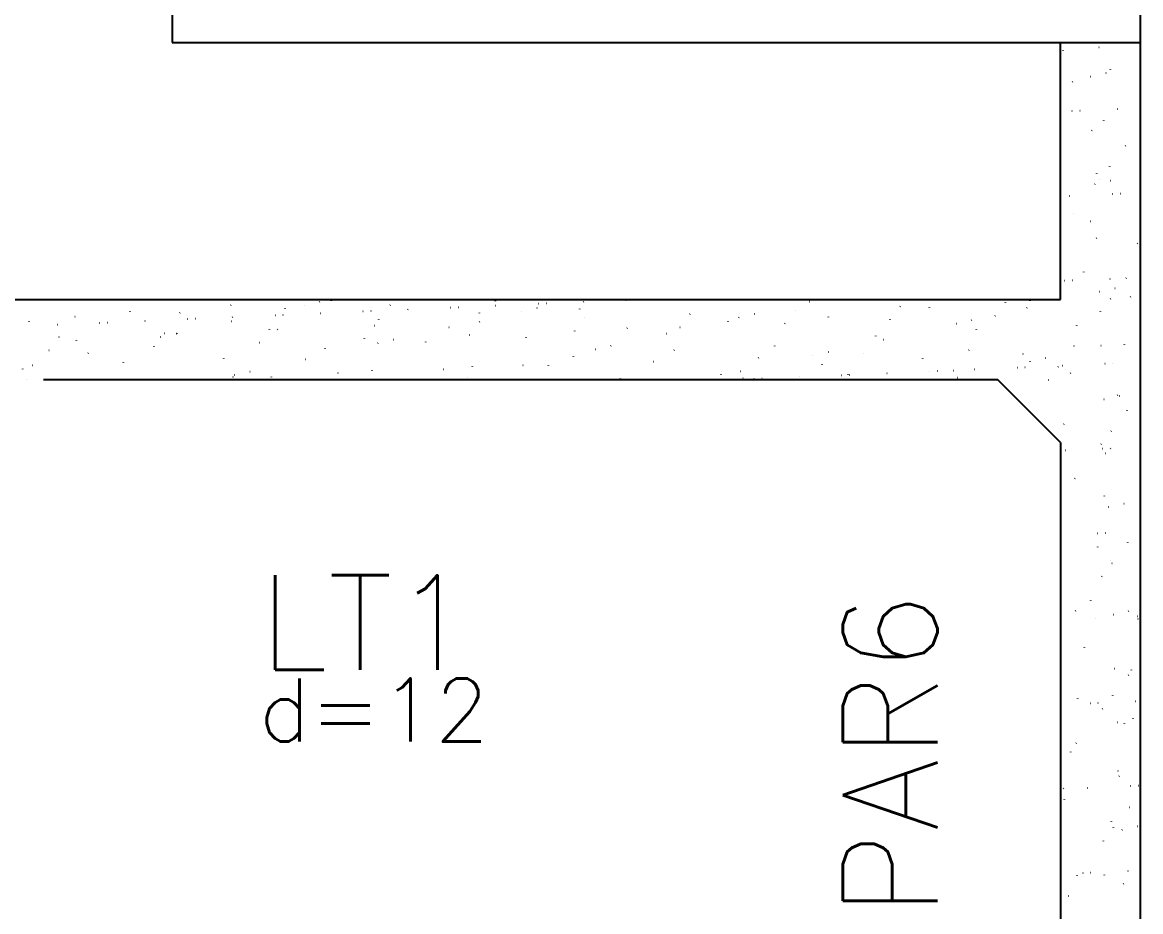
# Model space of a CAD drawing. Extents: x -40810 to 33675, y -2018 to 21213.
# Drawn here: x 6561.1 to 6826.6, y 9241.8 to 9452.9 of the extents above; entities that cross this region are included whole.
import ezdxf

# ---------------------------------------------------------------- set-up
doc = ezdxf.new("R2010")
doc.units = 0
doc.layers.get('0').update_dxf_attribs({"color": 1, "lineweight": 9})
for name, color, linetype in [('10', 7, 'Continuous'), ('13', 7, 'Continuous'), ('19', 5, 'Continuous'), ('3', 2, 'Continuous'), ('4', 2, 'Continuous'), ('49', 20, 'Continuous'), ('8', 5, 'Continuous')]:
    doc.layers.add(name, color=color, linetype=linetype)
doc.styles.get("Standard").update_dxf_attribs({"font": 'romans.shx', "width": 0.8})

# ---------------------------------------------------------------- blocks, each defined once
blk = doc.blocks.new('_HC19908E6B6-000')
for p, q in [((2643.107325, 988.040589), (2643.117115, 988.114948)), ((2651.598609, 988.826796), (2651.644266, 988.886298)), ((2642.500021, 983.427658), (2642.500021, 983.427658)), ((2653.224221, 982.736004), (2653.297443, 982.752237)), ((2654.370639, 983.554553), (2654.380429, 983.628912)), ((2642.500021, 980.358507), (2642.500021, 980.358507)), ((2642.500021, 980.358507), (2642.500021, 980.358507)), ((2642.500021, 980.358507), (2642.500021, 980.358507)), ((2645.343585, 980.675091), (2645.389242, 980.734592)), ((2649.563111, 981.924356), (2649.636333, 981.940589)), ((2642.500021, 976.969286), (2642.500021, 976.969286)), ((2642.500021, 973.613577), (2642.500021, 973.613577)), ((2642.500021, 973.613577), (2642.500021, 973.613577)), ((2642.500021, 973.613577), (2642.500021, 973.613577)), ((2645.189201, 973.730989), (2645.26413, 973.73426)), ((2647.062417, 973.812775), (2647.137345, 973.816047)), ((2655.903994, 974.198807), (2655.978922, 974.202078)), ((2652.779851, 971.471319), (2652.789641, 971.545677)), ((2642.500021, 967.467949), (2642.500021, 967.467949)), ((2642.500021, 967.467949), (2642.500021, 967.467949)), ((2649.918997, 969.112696), (2649.992219, 969.128929)), ((2657.91472, 965.432422), (2657.960377, 965.491924)), ((2651.115643, 958.830397), (2651.125432, 958.904755)), ((2654.170837, 960.553299), (2654.216494, 960.612801)), ((2650.640995, 956.382202), (2650.714217, 956.398435)), ((2651.773839, 957.429471), (2651.819496, 957.488972)), ((2654.302105, 957.19385), (2654.375327, 957.210083)), ((2642.500021, 954.577391), (2642.500021, 954.577391)), ((2642.500021, 954.577391), (2642.500021, 954.577391)), ((2642.500021, 954.577391), (2642.500021, 954.577391)), ((2642.500021, 953.509442), (2642.500021, 953.509442)), ((2642.500021, 953.509442), (2642.500021, 953.509442)), ((2644.616177, 953.601835), (2644.691106, 953.605107)), ((2654.731541, 954.043482), (2654.806469, 954.046753)), ((2656.604756, 954.125268), (2656.679685, 954.12854)), ((2645.518815, 949.277765), (2645.564472, 949.337266)), ((2642.500021, 945.343597), (2642.500021, 945.343597)), ((2649.627644, 947.527926), (2649.637433, 947.602284)), ((2650.996881, 943.570542), (2651.070103, 943.586775)), ((2642.500021, 941.686834), (2642.500021, 941.686834)), ((2642.500021, 941.686834), (2642.500021, 941.686834)), ((2660.788169, 942.261127), (2660.797958, 942.335485)), ((2648.036856, 935.444691), (2648.046645, 935.51905)), ((2642.500021, 933.405307), (2642.500021, 933.405307)), ((2642.500021, 933.405307), (2642.500021, 933.405307)), ((2642.500021, 933.405307), (2642.500021, 933.405307)), ((2643.443724, 933.44651), (2643.518653, 933.449782)), ((2645.31694, 933.528297), (2645.391868, 933.531568)), ((2654.158517, 933.914328), (2654.233445, 933.9176)), ((2658.089949, 934.035097), (2658.135607, 934.094598)), ((2651.718879, 930.840047), (2651.792101, 930.85628)), ((2655.379989, 931.651696), (2655.453211, 931.667929)), ((2659.12396, 929.620205), (2659.133749, 929.694563)), ((2445.493529, 927.645175), (2445.503318, 927.719533)), ((2458.353637, 926.739184), (2458.399294, 926.798685)), ((2462.836275, 927.637455), (2462.909497, 927.653688)), ((2466.497385, 928.449104), (2466.570607, 928.465337)), ((2469.331945, 928.637123), (2469.341734, 928.711482)), ((2483.320676, 927.651173), (2483.366333, 927.710674)), ((2497.632636, 927.080261), (2497.707565, 927.083532)), ((2499.505852, 927.162047), (2499.58078, 927.165319)), ((2508.287715, 928.563162), (2508.333372, 928.622663)), ((2508.347429, 927.548079), (2508.422357, 927.55135)), ((2518.108812, 927.000524), (2518.182034, 927.016757)), ((2518.462792, 927.989725), (2518.53772, 927.992996)), ((2520.336007, 928.071511), (2520.410936, 928.074783)), ((2528.345512, 926.692672), (2528.355302, 926.76703)), ((2529.177584, 928.457543), (2529.252513, 928.460814)), ((2539.292947, 928.899189), (2539.367876, 928.902461)), ((2541.166163, 928.980976), (2541.241091, 928.984247)), ((2582.900235, 928.473879), (2582.973457, 928.490112)), ((2604.411989, 927.331995), (2604.457646, 927.391497)), ((2611.373706, 927.07862), (2611.383496, 927.152978)), ((2629.379028, 928.243985), (2629.424685, 928.303486)), ((2634.511662, 927.025299), (2634.584884, 927.041532)), ((2635.285543, 928.628256), (2635.295333, 928.702614)), ((2654.346067, 929.155974), (2654.391724, 929.215475)), ((2408.419559, 924.915205), (2408.465216, 924.974707)), ((2421.581691, 926.095538), (2421.591481, 926.169897)), ((2433.386598, 925.827194), (2433.432255, 925.886696)), ((2435.14217, 924.351868), (2435.217099, 924.35514)), ((2437.015386, 924.433654), (2437.090314, 924.436926)), ((2445.856962, 924.819686), (2445.931891, 924.822957)), ((2455.972326, 925.261332), (2456.047254, 925.264604)), ((2457.845541, 925.343119), (2457.92047, 925.34639)), ((2466.687118, 925.72915), (2466.762046, 925.732422)), ((2476.802481, 926.170797), (2476.87741, 926.174068)), ((2478.675696, 926.252583), (2478.750625, 926.255854)), ((2480.595259, 924.151087), (2480.605048, 924.225445)), ((2487.517273, 926.638614), (2487.592202, 926.641886)), ((2504.507096, 925.700723), (2504.516885, 925.775082)), ((2514.447702, 926.188875), (2514.520924, 926.205108)), ((2529.510872, 924.596028), (2529.556529, 924.655529)), ((2554.477911, 925.508017), (2554.523568, 925.567519)), ((2566.059129, 924.740296), (2566.132351, 924.756529)), ((2569.720239, 925.551944), (2569.793461, 925.568177)), ((2579.44495, 926.420006), (2579.490607, 926.479508)), ((2587.35908, 924.748221), (2587.368869, 924.822579)), ((2602.01499, 924.208167), (2602.060648, 924.267668)), ((2621.331666, 924.103364), (2621.404888, 924.119597)), ((2626.98203, 925.120156), (2627.027687, 925.179657)), ((2651.949069, 926.032145), (2651.994726, 926.091646)), ((2397.567065, 923.765139), (2397.576854, 923.839498)), ((2404.196651, 923.000758), (2404.27158, 923.004029)), ((2414.312015, 923.442404), (2414.386943, 923.445675)), ((2416.18523, 923.52419), (2416.260159, 923.527462)), ((2425.026807, 923.910222), (2425.101736, 923.913493)), ((2445.629058, 923.822707), (2445.70228, 923.83894)), ((2454.609754, 921.86006), (2454.655412, 921.919562)), ((2456.580632, 921.820688), (2456.590422, 921.895046)), ((2479.576793, 922.77205), (2479.622451, 922.831551)), ((2497.240485, 922.374127), (2497.313707, 922.39036)), ((2504.543832, 923.684039), (2504.58949, 923.74354)), ((2527.113873, 921.472199), (2527.15953, 921.531701)), ((2539.608826, 922.206636), (2539.618616, 922.280994)), ((2552.080912, 922.384188), (2552.12657, 922.44369)), ((2563.520663, 923.756272), (2563.530453, 923.83063)), ((2577.047951, 923.296177), (2577.093609, 923.355679)), ((2617.670556, 923.291716), (2617.743778, 923.307949)), ((2622.534231, 921.811821), (2622.54402, 921.886179)), ((2646.372647, 922.803769), (2646.382436, 922.878128)), ((2404.675676, 920.036082), (2404.721333, 920.095584)), ((2408.830379, 919.279103), (2408.840168, 919.353461)), ((2428.787951, 920.089124), (2428.861174, 920.105357)), ((2429.642715, 920.948071), (2429.688372, 921.007573)), ((2432.449062, 920.900772), (2432.522284, 920.917005)), ((2432.742216, 920.828739), (2432.752005, 920.903098)), ((2452.212756, 918.736232), (2452.258413, 918.795733)), ((2477.179795, 919.648221), (2477.225452, 919.707722)), ((2484.060488, 919.452192), (2484.133711, 919.468425)), ((2491.755783, 918.884288), (2491.765573, 918.958646)), ((2502.146834, 920.56021), (2502.192491, 920.619711)), ((2515.5942, 919.876237), (2515.603989, 919.950595)), ((2548.851912, 920.925547), (2548.925134, 920.94178)), ((2598.622394, 920.262185), (2598.632183, 920.336543)), ((2600.463338, 919.476968), (2600.536561, 919.493201)), ((2402.278678, 916.912253), (2402.324335, 916.971755)), ((2411.580734, 916.274376), (2411.653957, 916.290608)), ((2427.245717, 917.824243), (2427.291374, 917.883744)), ((2467.843946, 917.334652), (2467.853736, 917.40901)), ((2480.399378, 918.640544), (2480.472601, 918.656777)), ((2532.010805, 917.191964), (2532.084028, 917.208197)), ((2535.671915, 918.003613), (2535.745138, 918.019846)), ((2550.769351, 916.939837), (2550.77914, 917.014195)), ((2574.607767, 917.931785), (2574.617556, 918.006144)), ((2587.283342, 916.555033), (2587.356565, 916.571266)), ((2595.759967, 916.056461), (2595.805624, 916.115963)), ((2620.727006, 916.96845), (2620.772663, 917.027952)), ((2645.694045, 917.880439), (2645.739702, 917.939941)), ((2652.074765, 918.028388), (2652.147988, 918.044621)), ((2657.635961, 918.317733), (2657.64575, 918.392092)), ((2419.990903, 914.012304), (2420.000693, 914.086663)), ((2443.82932, 915.004253), (2443.839109, 915.078611)), ((2463.192161, 914.825796), (2463.265384, 914.842029)), ((2526.857514, 915.390201), (2526.867303, 915.464559)), ((2545.825889, 914.232483), (2545.871546, 914.291984)), ((2570.792928, 915.144472), (2570.838585, 915.203973)), ((2583.622232, 915.743384), (2583.695455, 915.759617)), ((2585.871081, 913.445749), (2585.88087, 913.520108)), ((2609.782918, 914.995386), (2609.792708, 915.069744)), ((2633.621334, 915.987334), (2633.631124, 916.061692)), ((2635.233659, 914.294805), (2635.306881, 914.311037)), ((2638.894769, 915.106453), (2638.967992, 915.122686)), ((2652.986064, 913.759003), (2653.060992, 913.762275)), ((2654.859279, 913.84079), (2654.934208, 913.844061)), ((2396.079066, 912.462668), (2396.088856, 912.537026)), ((2398.400738, 913.352441), (2398.47396, 913.368674)), ((2446.351055, 911.092212), (2446.424277, 911.108445)), ((2450.012165, 911.903861), (2450.085387, 911.920094)), ((2470.924772, 911.496515), (2470.970429, 911.556017)), ((2479.004471, 912.067853), (2479.01426, 912.142211)), ((2495.891811, 912.408504), (2495.937468, 912.468006)), ((2502.842887, 913.059801), (2502.852676, 913.13416)), ((2514.803588, 913.377216), (2514.87681, 913.393449)), ((2520.85885, 913.320494), (2520.904507, 913.379995)), ((2561.856454, 911.11535), (2561.866244, 911.189708)), ((2566.415015, 911.928636), (2566.488237, 911.944869)), ((2590.495597, 911.030611), (2590.570526, 911.033882)), ((2592.016084, 911.177338), (2592.061741, 911.236839)), ((2592.368813, 911.112397), (2592.443741, 911.115668)), ((2601.210389, 911.498428), (2601.285318, 911.5017)), ((2611.325753, 911.940075), (2611.400681, 911.943346)), ((2613.198968, 912.021861), (2613.273897, 912.025133)), ((2616.983123, 912.089327), (2617.02878, 912.148829)), ((2622.040545, 912.407893), (2622.115473, 912.411164)), ((2632.155908, 912.849539), (2632.230837, 912.85281)), ((2634.029124, 912.931325), (2634.104052, 912.934597)), ((2641.950162, 913.001316), (2641.995819, 913.060818)), ((2642.8707, 913.317357), (2642.945629, 913.320628)), ((2644.884648, 911.501298), (2644.894438, 911.575656)), ((2396.974721, 910.000001), (2396.974721, 910.000001)), ((2396.974721, 910.000001), (2396.974721, 910.000001)), ((2407.608762, 910.000001), (2407.608762, 910.000001)), ((2407.608762, 910.000001), (2407.608762, 910.000001)), ((2407.608762, 910.000001), (2407.608762, 910.000001)), ((2419.462674, 910.000001), (2419.462674, 910.000001)), ((2419.462674, 910.000001), (2419.462674, 910.000001)), ((2421.241966, 910.000001), (2421.241966, 910.000001)), ((2421.241966, 910.000001), (2421.241966, 910.000001)), ((2431.316586, 910.000001), (2431.316586, 910.000001)), ((2431.316586, 910.000001), (2431.316586, 910.000001)), ((2441.424409, 910.000001), (2441.424409, 910.000001)), ((2441.424409, 910.000001), (2441.424409, 910.000001)), ((2441.424409, 910.000001), (2441.424409, 910.000001)), ((2443.170497, 910.000001), (2443.170497, 910.000001)), ((2445.509211, 910.000001), (2445.509211, 910.000001)), ((2445.957733, 910.584526), (2446.00339, 910.644028)), ((2455.024409, 910.000001), (2455.024409, 910.000001)), ((2455.024409, 910.000001), (2455.024409, 910.000001)), ((2455.024409, 910.000001), (2455.024409, 910.000001)), ((2455.092634, 910.518217), (2455.102423, 910.592575)), ((2466.878321, 910.000001), (2466.878321, 910.000001)), ((2466.878321, 910.000001), (2466.878321, 910.000001)), ((2466.878321, 910.000001), (2466.878321, 910.000001)), ((2469.776456, 910.000001), (2469.776456, 910.000001)), ((2478.732233, 910.000001), (2478.732233, 910.000001)), ((2478.732233, 910.000001), (2478.732233, 910.000001)), ((2490.586145, 910.000001), (2490.586145, 910.000001)), ((2490.586145, 910.000001), (2490.586145, 910.000001)), ((2494.043701, 910.000001), (2494.043701, 910.000001)), ((2499.569957, 910.000001), (2499.569957, 910.000001)), ((2501.623592, 910.455281), (2501.696814, 910.471514)), ((2502.440057, 910.000001), (2502.440057, 910.000001)), ((2514.293969, 910.000001), (2514.293969, 910.000001)), ((2518.310946, 910.000001), (2518.310946, 910.000001)), ((2526.14788, 910.000001), (2526.14788, 910.000001)), ((2526.14788, 910.000001), (2526.14788, 910.000001)), ((2526.14788, 910.000001), (2526.14788, 910.000001)), ((2538.001792, 910.000001), (2538.001792, 910.000001)), ((2538.001792, 910.000001), (2538.001792, 910.000001)), ((2538.018038, 910.123402), (2538.027828, 910.19776)), ((2542.578191, 910.000001), (2542.578191, 910.000001)), ((2549.855704, 910.000001), (2549.855704, 910.000001)), ((2549.855704, 910.000001), (2549.855704, 910.000001)), ((2557.715505, 910.000001), (2557.715505, 910.000001)), ((2557.715505, 910.000001), (2557.715505, 910.000001)), ((2561.709616, 910.000001), (2561.709616, 910.000001)), ((2566.845437, 910.000001), (2566.845437, 910.000001)), ((2566.845437, 910.000001), (2566.845437, 910.000001)), ((2566.845437, 910.000001), (2566.845437, 910.000001)), ((2566.890762, 910.000001), (2566.890762, 910.000001)), ((2566.890762, 910.000001), (2566.890762, 910.000001)), ((2566.890762, 910.000001), (2566.890762, 910.000001)), ((2567.049045, 910.265349), (2567.094702, 910.32485)), ((2569.665442, 910.121146), (2569.74037, 910.124418)), ((2571.538657, 910.202933), (2571.613586, 910.206204)), ((2573.563528, 910.000001), (2573.563528, 910.000001)), ((2580.380234, 910.588964), (2580.455163, 910.592236)), ((2585.41744, 910.000001), (2585.41744, 910.000001)), ((2585.41744, 910.000001), (2585.41744, 910.000001)), ((2585.41744, 910.000001), (2585.41744, 910.000001)), ((2591.112682, 910.000001), (2591.112682, 910.000001)), ((2591.112682, 910.000001), (2591.112682, 910.000001)), ((2591.112682, 910.000001), (2591.112682, 910.000001)), ((2597.271352, 910.000001), (2597.271352, 910.000001)), ((2597.271352, 910.000001), (2597.271352, 910.000001)), ((2597.271352, 910.000001), (2597.271352, 910.000001)), ((2609.125263, 910.000001), (2609.125263, 910.000001)), ((2609.125263, 910.000001), (2609.125263, 910.000001)), ((2615.379927, 910.000001), (2615.379927, 910.000001)), ((2615.379927, 910.000001), (2615.379927, 910.000001)), ((2615.379927, 910.000001), (2615.379927, 910.000001)), ((2615.861053, 910.000001), (2615.861053, 910.000001)), ((2615.861053, 910.000001), (2615.861053, 910.000001)), ((2618.026442, 910.480056), (2618.099664, 910.496289)), ((2620.979175, 910.000001), (2620.979175, 910.000001)), ((2620.979175, 910.000001), (2620.979175, 910.000001)), ((2639.553164, 909.877487), (2639.598821, 909.936989)), ((2656.045173, 906.234499), (2656.054963, 906.308857)), ((2656.457873, 906.109542), (2656.531095, 906.125775)), ((2632.212657, 905.287366), (2632.212657, 905.287366)), ((2634.373198, 903.126825), (2634.373198, 903.126825)), ((2634.373198, 903.126825), (2634.373198, 903.126825)), ((2652.796763, 905.297893), (2652.869985, 905.314126)), ((2635.939332, 901.560691), (2635.939332, 901.560691)), ((2635.939332, 901.560691), (2635.939332, 901.560691)), ((2635.939332, 901.560691), (2635.939332, 901.560691)), ((2658.265179, 902.637771), (2658.310836, 902.697273)), ((2643.29386, 899.418064), (2643.30365, 899.492422)), ((2654.521297, 897.758648), (2654.566954, 897.81815)), ((2642.500021, 893.388258), (2642.500021, 893.388258)), ((2642.500021, 893.388258), (2642.500021, 893.388258)), ((2642.500021, 893.197038), (2642.500021, 893.197038)), ((2643.571463, 893.243818), (2643.646391, 893.24709)), ((2652.124298, 894.634819), (2652.169956, 894.694321)), ((2652.413039, 893.62985), (2652.487968, 893.633121)), ((2653.15265, 892.486234), (2653.225872, 892.502467)), ((2654.380964, 893.593577), (2654.390754, 893.667935)), ((2642.500021, 890.124603), (2642.500021, 890.124603)), ((2642.500021, 890.124603), (2642.500021, 890.124603)), ((2645.869275, 886.483114), (2645.914932, 886.542615)), ((2642.500021, 882.092217), (2642.500021, 882.092217)), ((2652.892966, 882.291106), (2652.902755, 882.365464)), ((2653.874647, 879.755739), (2653.947869, 879.771972)), ((2657.535757, 880.567388), (2657.608979, 880.58362)), ((2642.500021, 877.234045), (2642.500021, 877.234045)), ((2642.500021, 877.234045), (2642.500021, 877.234045)), ((2642.500021, 877.234045), (2642.500021, 877.234045)), ((2642.500021, 873.092903), (2642.500021, 873.092903)), ((2642.500021, 873.092903), (2642.500021, 873.092903)), ((2642.500021, 873.092903), (2642.500021, 873.092903)), ((2651.240586, 873.474525), (2651.315515, 873.477796)), ((2653.113802, 873.556311), (2653.188731, 873.559582)), ((2658.440409, 871.240445), (2658.486066, 871.299947)), ((2651.302178, 870.207871), (2651.311967, 870.28223)), ((2654.230534, 866.944079), (2654.303756, 866.960312)), ((2654.696526, 866.361322), (2654.742183, 866.420824)), ((2642.500021, 864.343487), (2642.500021, 864.343487)), ((2642.500021, 864.343487), (2642.500021, 864.343487)), ((2652.299528, 863.237494), (2652.345185, 863.296995)), ((2646.044505, 855.085788), (2646.090162, 855.14529)), ((2649.637969, 857.566949), (2649.647758, 857.641308)), ((2658.613641, 855.025233), (2658.686864, 855.041466)), ((2642.500021, 852.988769), (2642.500021, 852.988769)), ((2642.500021, 852.988769), (2642.500021, 852.988769)), ((2650.667562, 853.345371), (2650.742491, 853.348643)), ((2654.952531, 854.213585), (2655.025754, 854.229818)), ((2660.782926, 853.787018), (2660.857854, 853.790289)), ((2660.901283, 853.080913), (2660.911072, 853.155272)), ((2642.500021, 851.45293), (2642.500021, 851.45293)), ((2642.500021, 851.45293), (2642.500021, 851.45293)), ((2642.500021, 851.45293), (2642.500021, 851.45293)), ((2642.500021, 850.466528), (2642.500021, 850.466528)), ((2648.14997, 846.264478), (2648.159759, 846.338836)), ((2655.308418, 841.401925), (2655.38164, 841.418158)), ((2658.615639, 839.84312), (2658.661296, 839.902621)), ((2659.310495, 840.997679), (2659.320284, 841.072037)), ((2642.500021, 838.562372), (2642.500021, 838.562372)), ((2642.500021, 838.562372), (2642.500021, 838.562372)), ((2646.559182, 834.181244), (2646.568972, 834.255602)), ((2654.871756, 834.963997), (2654.917413, 835.023498)), ((2642.500021, 832.884634), (2642.500021, 832.884634)), ((2642.500021, 832.884634), (2642.500021, 832.884634)), ((2642.500021, 832.884634), (2642.500021, 832.884634)), ((2649.495109, 833.190046), (2649.570038, 833.193318)), ((2651.368325, 833.271832), (2651.443253, 833.275104)), ((2652.474758, 831.840168), (2652.520415, 831.899669)), ((2660.209902, 833.657864), (2660.28483, 833.661136)), ((2656.030415, 828.671431), (2656.103638, 828.687664)), ((2659.691525, 829.483079), (2659.764748, 829.499312)), ((2657.646286, 828.356757), (2657.656075, 828.431115)), ((2642.500021, 825.671814), (2642.500021, 825.671814)), ((2642.500021, 825.671814), (2642.500021, 825.671814)), ((2642.500021, 825.671814), (2642.500021, 825.671814)), ((2646.219734, 823.688462), (2646.265392, 823.747964)), ((2644.894973, 821.540322), (2644.904763, 821.61468)), ((2642.500021, 818.840838), (2642.521509, 818.868841)), ((2656.158287, 817.054286), (2656.168077, 817.128644)), ((2656.386302, 815.859771), (2656.459524, 815.876004)), ((2642.500021, 812.781257), (2642.500021, 812.781257)), ((2642.500021, 812.780499), (2642.500021, 812.780499)), ((2642.500021, 812.780499), (2642.500021, 812.780499)), ((2643.206306, 812.937836), (2643.279528, 812.954069)), ((2648.922085, 813.060893), (2648.997014, 813.064164)), ((2659.037449, 813.502539), (2659.112377, 813.50581)), ((2660.910664, 813.584325), (2660.985593, 813.587597)), ((2643.406974, 810.23785), (2643.416764, 810.312209)), ((2658.790869, 808.445794), (2658.836526, 808.505296)), ((2654.567499, 804.971051), (2654.577289, 805.04541)), ((2642.500021, 803.348858), (2642.500021, 803.348858)), ((2642.500021, 803.348858), (2642.500021, 803.348858)), ((2642.500021, 803.348858), (2642.500021, 803.348858)), ((2655.046986, 803.566671), (2655.092643, 803.626173)), ((2657.1083, 803.129276), (2657.181522, 803.145509)), ((2660.76941, 803.940925), (2660.842632, 803.957158)), ((2642.500021, 799.890699), (2642.500021, 799.890699)), ((2642.500021, 799.890699), (2642.500021, 799.890699)), ((2642.500021, 799.890699), (2642.500021, 799.890699)), ((2652.649988, 800.442842), (2652.695645, 800.502344)), ((2642.500021, 792.676365), (2642.500021, 792.676365)), ((2642.500021, 792.676365), (2642.500021, 792.676365)), ((2642.500021, 792.676365), (2642.500021, 792.676365)), ((2646.394964, 792.291137), (2646.440621, 792.350638)), ((2647.749632, 792.905568), (2647.824561, 792.908839)), ((2649.622848, 792.987354), (2649.697776, 792.990625)), ((2652.90329, 792.330129), (2652.91308, 792.404488)), ((2658.464425, 793.373386), (2658.539353, 793.376657)), ((2657.464186, 790.317617), (2657.537408, 790.33385)), ((2642.500021, 787.215149), (2642.500021, 787.215149)), ((2642.500021, 787.215149), (2642.500021, 787.215149)), ((2642.500021, 787.215149), (2642.500021, 787.215149)), ((2642.500021, 787.000141), (2642.500021, 787.000141)), ((2642.651081, 787.412014), (2642.696739, 787.471515)), ((2644.28419, 787.395682), (2644.357412, 787.411915))]:
    blk.add_line(p, q)

msp = doc.modelspace()

# ---------------------------------------------------------------- linework, layer by layer
at = {"layer": '3'}
msp.add_lwpolyline([(6596.609, 9448.107), (6826.609, 9448.107), (6826.609, 9467.107), (6596.609, 9467.107), (6596.609, 9448.107)], dxfattribs=at)
at = {"layer": '4'}
for p, q in [((6596.609, 9448.107), (6596.609, 9448.107)), ((6826.609, 9448.107), (6826.609, 9448.107))]:
    msp.add_line(p, q, dxfattribs=at)
at = {"layer": '49'}
for p, q in [((6807.609, 9387.107), (6807.609, 9448.107)), ((6566.109, 9368.107), (6792.609, 9368.107)), ((6807.609, 9353.107), (6792.609, 9368.107)), ((6807.609, 9353.107), (6807.609, 9222.107))]:
    msp.add_line(p, q, dxfattribs=at)
for points in [[(6826.609, 9089.107), (6826.609, 9448.107)], [(6411.109, 9387.107), (6807.609, 9387.107)]]:
    msp.add_lwpolyline(points, dxfattribs=at)

# ---------------------------------------------------------------- block references
at = {"layer": '19'}
msp.add_blockref('_HC19908E6B6-000', (4165.109, 8458.107), dxfattribs=at)

# ---------------------------------------------------------------- texts
at = {"layer": '10'}
msp.add_text('LT1', height=22.5, dxfattribs=at).set_placement((6617.208, 9299.149))
at = {"layer": '13'}
msp.add_text('d=12', height=15, dxfattribs=at).set_placement((6617.208, 9282.149))
at = {"layer": '8'}
msp.add_text('PAR6', height=22.5, rotation=90, dxfattribs=at).set_placement((6778.358, 9240.515))

doc.saveas('drawing.dxf')
